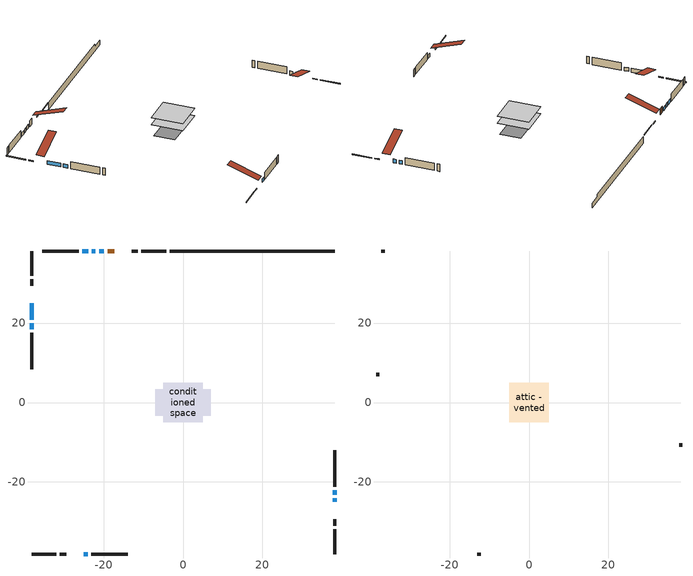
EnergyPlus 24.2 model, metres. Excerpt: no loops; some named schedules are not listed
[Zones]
conditioned space
 floor adiabatic (AdiabaticFloorConstruction): -4.95,-4.95 -4.95,4.95 4.95,4.95 4.95,-4.95 z0.82
 floor foundation (Slab1 construction): -7.04,-3.33 -7.04,3.33 7.04,3.33 7.04,-3.33 z-1.47
 wall outside (RimJoist1 construction): -4.24,38.15 -10.46,38.15 / -38.15,-38.15 -31.92,-38.15 / -38.15,38.15 -38.15,31.92 / 38.15,-38.15 38.15,-31.92 z0.82:1.12
 wall outside (RimJoist2 construction): -11.39,38.15 -12.94,38.15 / -30.99,-38.15 -29.45,-38.15 / -38.15,30.99 -38.15,29.45 / 38.15,-30.99 38.15,-29.45 z0.82:1.12
 wall outside (AdiabaticWallConstruction 1): -17.36,38.15 -18.98,38.15 z0.82:2.85
 wall outside (AdiabaticWallConstruction): 38.15,-25.02 38.15,-24.1 / 38.15,-23.17 38.15,-22.16 / -38.15,25.02 -38.15,20.82 / -19.91,38.15 -21.13,38.15 / -22.06,38.15 -22.98,38.15 / -25.02,-38.15 -24.01,-38.15 / -38.15,19.9 -38.15,18.5 / -23.91,38.15 -25.31,38.15 z0.82:2.04
 wall outside (Wall1 construction): -26.23,38.15 -35.42,38.15 / -23.08,-38.15 -13.9,-38.15 / -38.15,17.57 -38.15,8.38 / 38.15,-21.23 38.15,-12.04 z0.82:3.26
 wall foundation (FoundationWall1 construction): -3.31,38.15,-1.47 -3.31,38.15,0.82 34,38.15,0.82 34,38.15,0 38.15,38.15,0 38.15,38.15,-1.47
 window (WindowConstruction): 38.15,-25.02 38.15,-24.1 z0.82:2.04
 window (WindowConstruction 1): 38.15,-23.17 38.15,-22.16 z0.82:2.04
 window (WindowConstruction 2): -38.15,25.02 -38.15,20.83 z0.82:2.04
 window (WindowConstruction 3): -19.91,38.15 -21.13,38.15 z0.82:2.04
 window (WindowConstruction 4): -22.06,38.15 -22.98,38.15 z0.82:2.04
 window (WindowConstruction 5): -25.02,-38.15 -24.01,-38.15 z0.82:2.04
 window (WindowConstruction 6): -38.15,19.9 -38.15,18.5 z0.82:2.04
 window (WindowConstruction 7): -23.91,38.15 -25.31,38.15 z0.82:2.04
 door (Door): -17.36,38.15 -18.98,38.15 z0.82:2.85
 ceiling adiabatic (AdiabaticFloorConstruction): 4.95,-4.95 4.95,4.95 -4.95,4.95 -4.95,-4.95 z0.82
attic - vented
 floor to conditioned space (Floor1 construction Reversed): -5,-5 -5,5 5,5 5,-5 z3.26
 wall outside (Wall2 construction): -36.35,38.15 -37.22,38.15 / -12.97,-38.15 -12.1,-38.15 / -38.15,7.46 -38.15,6.59 / 38.15,-11.12 38.15,-10.25 z0.82:3.26
 roof outside (Roof1 construction): -16.43,38.15,3.26 -16.43,28.4,6.51 -13.86,28.4,6.51 -13.86,38.15,3.26; -25.95,-38.15,3.26 -25.95,-28.4,6.51 -28.52,-28.4,6.51 -28.52,-38.15,3.26; -38.15,25.95,3.26 -28.4,25.95,6.51 -28.4,28.52,6.51 -38.15,28.52,3.26; 38.15,-25.95,3.26 28.4,-25.95,6.51 28.4,-28.52,6.51 38.15,-28.52,3.26
[Building]
Building 1: Terrain=Suburbs
[Site:Location]
Saskatoon Intl AP_SK: Latitude {deg}=52.17; Longitude {deg}=-106.7; Time Zone {hr}=-6; Elevation {m}=504; Keep Site Location Information=Yes
[Site:GroundTemperature:Shallow]
-3.29371, -5.9198, -6.13011, -4.88389, 0.118965, 5.09852, 9.41553, 12.1502, 12.3826, 10.1583, 5.95142, 1.12462
[Site:WaterMainsTemperature]
Calculation Method=Schedule; Temperature Schedule=mains temperature schedule
[Material] Roughness=Rough; Thermal Absorptance=0.9
Name | Thickness {m} | Conductivity {W/m-K} | Density {kg/m3} | Specific Heat {J/kg-K} | Solar Absorptance | Visible Absorptance
asphalt or fiberglass shingles | 0.00635 | 0.162714 | 1121.4 | 1465.45 | 0.84 | 0.84
ceiling loosefill ins | 0.0846667 | 0.0480833 | 16.02 | 1046.75 | 0.7 | 0.7
ceiling stud and cavity | 0.1397 | 0.0800577 | 65.682 | 1177.47 | 0.7 | 0.7
concrete 4.0 in. | 0.1016 | 1.803125 | 2242.8 | 837.4 | 0.7 | 0.7
concrete 8.0 in. | 0.2032 | 1.803125 | 2242.8 | 837.4 | 0.7 | 0.7
door material | 0.04445 | 0.0451087 | 512.64 | 1214.23 | 0.7 | 0.7
exterior vertical ins | 0.011259 | 0.029427 | 32.04 | 1214.23 | 0.7 | 0.7
floor covering | 0.0127 | 0.0433444 | 54.468 | 1339.84 | 0.6 | 0.6
floor rigid ins; wall rigid ins | 0.512978 | 0.029427 | 32.04 | 1214.23 | 0.7 | 0.7
floor stud and cavity | 0.1397 | 1.75129 | 37.0049 | 1207.88 | 0.7 | 0.7
furniture material conditioned space 1 | 0.1524 | 0.115458 | 640.8 | 1214.23 | 0.6 | 0.6
gypsum board | 0.0127 | 0.160291 | 801 | 837.4 | 0.6 | 0.6
gypsum board 1 | 0.0127 | 0.160291 | 801 | 837.4 | 0.7 | 0.7
osb sheathing 0.5 in. | 0.0127 | 0.115458 | 512.64 | 1214.23 | 0.7 | 0.7
osb sheathing 0.75 in. | 0.01905 | 0.115458 | 512.64 | 1214.23 | 0.7 | 0.7
osb sheathing 2.0 in. | 0.0508 | 0.115458 | 512.64 | 1214.23 | 0.7 | 0.7
rim joist stud and cavity | 0.0508 | 0.0495211 | 125.044 | 1163.47 | 0.6 | 0.6
rim joist stud and cavity 1 | 0.0508 | 0.271007 | 50.32683 | 1063.81 | 0.6 | 0.6
wall stud and cavity | 0.1397 | 0.114651 | 139.0536 | 1170.24 | 0.7 | 0.7
wall stud and cavity 1 | 0.0889 | 6.1454 | 50.32683 | 1063.81 | 0.6 | 0.6
wall stud and cavity 2 | 0.0889 | 0.380278 | 52.3479 | 1209.89 | 0.7 | 0.7
wall stud and cavity 3 | 0.0889 | 0.391764 | 83.0341 | 1211.67 | 0.7 | 0.7
wood siding | 0.0254 | 0.102417 | 544.68 | 1172.36 | 0 | 0
wood siding 1 | 0.00254 | 0.102417 | 544.68 | 1172.36 | 0 | 0
wood siding 2; wood siding 3; wood siding 4 | 0.0254 | 0.102417 | 544.68 | 1172.36 | 0.7 | 0.7
[WindowMaterial:SimpleGlazingSystem]
Name | U-Factor {W/m2-K} | Solar Heat Gain Coefficient
WindowMaterial | 4.71671 | 0.61
WindowMaterial 1 | 4.64631 | 0.62
WindowMaterial 2 | 1.19976 | 0.54
WindowMaterial 3 | 2.92076 | 0.67
WindowMaterial 4 | 4.636087 | 0.62
WindowMaterial 5 | 4.9603 | 0.59
[Construction]
AdiabaticFloorConstruction: floor stud and cavity, floor rigid ins, osb sheathing 0.75 in., floor covering
AdiabaticWallConstruction: wood siding 3, wall rigid ins, wall stud and cavity 2, gypsum board
AdiabaticWallConstruction 1: wood siding 4, wall rigid ins, wall stud and cavity 2, gypsum board
Door: door material
Floor1 construction Reversed: gypsum board, ceiling stud and cavity, ceiling loosefill ins
FoundationWall1 construction: concrete 8.0 in., gypsum board 1
furniture construction conditioned space 1: furniture material conditioned space 1
PartitionWallConstruction: gypsum board, wall stud and cavity 3, gypsum board
RimJoist1 construction: wood siding 2, osb sheathing 2.0 in., rim joist stud and cavity
RimJoist2 construction: wood siding 2, rim joist stud and cavity 1
Roof1 construction: asphalt or fiberglass shingles
Slab1 construction: concrete 4.0 in.
Wall1 construction: wood siding, osb sheathing 0.5 in., wall stud and cavity, gypsum board
Wall2 construction: wood siding 1, wall stud and cavity 1
WindowConstruction; WindowConstruction 4: WindowMaterial
WindowConstruction 1: WindowMaterial 1
WindowConstruction 2: WindowMaterial 2
WindowConstruction 3: WindowMaterial 3
WindowConstruction 5: WindowMaterial 4
WindowConstruction 6; WindowConstruction 7: WindowMaterial 5
[Zone] Multiplier=1; Part of Total Floor Area=Yes
Name | Volume {m3}
attic - vented | 52.7521
conditioned space | 479.5
[Space]
Name | Zone | Volume {m3}
attic - vented 1 | attic - vented | 52.7521
conditioned space 1 | conditioned space | 479.5
[ZoneInfiltration:EffectiveLeakageArea]
infil attic - vented 1: Zone or Space=attic - vented 1; Schedule=Always On Discrete; Effective Air Leakage Area {cm2}=3430.63; Stack Coefficient=0.000395398; Wind Coefficient=1.3435e-05
[ZoneMixing]
whole house fan mix: Zone or Space=attic - vented; Schedule=Always On Continuous; Design Flow Rate Calculation Method=Flow/Zone; Design Flow Rate {m3/s}=0; Source Zone or Space=conditioned space
[SurfaceProperty:ExposedFoundationPerimeter]
Slab1: Exposed Perimeter Calculation Method=TotalExposedPerimeter; Total Exposed Perimeter {m}=41.453
[InternalMass] Zone or ZoneList=conditioned space; Space or SpaceList=conditioned space 1
Name | Construction | Surface Area {m2}
furniture mass conditioned space 1 | furniture construction conditioned space 1 | 76.7
partition wall mass | PartitionWallConstruction | 191.75
[Lights]
interior lighting: Zone or ZoneList or Space or SpaceList=conditioned space 1; Schedule=interior lighting schedule; Design Level Calculation Method=LightingLevel; Lighting Level {W}=343.2; Return Air Fraction=0; Fraction Radiant=0.6; Fraction Visible=0.2; Fraction Replaceable=1
[People]
occupants: Zone or ZoneList or Space or SpaceList=conditioned space 1; Number of People Schedule=occupants schedule; Number of People Calculation Method=People; Number of People=3; Fraction Radiant=0.314171; Sensible Heat Fraction=0.56303; Activity Level Schedule=occupants activity schedule; Carbon Dioxide Generation Rate {m3/s-W}=0; Enable ASHRAE 55 Comfort Warnings=No; Mean Radiant Temperature Calculation Type=EnclosureAveraged
[ElectricEquipment] Zone or ZoneList or Space or SpaceList=conditioned space 1; Design Level Calculation Method=EquipmentLevel
Name | Schedule | Design Level {W} | Fraction Latent | Fraction Radiant | Fraction Lost
clothes dryer | clothes dryer schedule | 140.772 | 0.015 | 0.081 | 0.85
clothes washer | clothes washer schedule | 32.1985 | 0.03 | 0.162 | 0.7
cooking range | cooking range schedule | 215.147 | 0.08 | 0.432 | 0.2
dishwasher | dishwasher schedule | 66.8632 | 0.3 | 0.18 | 0.4
fridge | fridge schedule | 72.9452 | 0 | 0.6 | 0
mech vent house fan | mech vent house fan schedule | 0 | 0 | 0 | 1
mech vent house fan cfis | mech vent house fan cfis schedule | 0 | 0 | 0 | 0
misc plug loads | misc plug loads schedule | 494.7 | 0.045 | 0.513 | 0.1
whole house fan | Always On Discrete | 0 | 0 | 0 | 1
[OtherEquipment] Zone or ZoneList or Space or SpaceList=conditioned space 1; Design Level Calculation Method=EquipmentLevel
Name | Fuel Type | Schedule | Design Level {W} | Fraction Latent | Fraction Radiant | Fraction Lost
clothes dryer 1 | Electricity | clothes dryer schedule | 0 | 0.015 | 0.081 | 0.85
cooking range 1 | Electricity | cooking range schedule | 0 | 0.08 | 0.432 | 0.2
general water use latent | None | general water use schedule | 62.594 | 1 | 0 | 0
general water use sensible | None | general water use schedule | -61.6891 | 0 | 0.6 | 0
mech vent house fan latent load | None | Always On Discrete | 0 | 1 | 0 | 0
mech vent house fan sensible load | None | Always On Discrete | 0 | 0 | 0 | 0
water heater energy adjustment1 | NaturalGas | Always On Discrete | 0.01 | 0 | 0 | 1
[ZoneInfiltration:DesignFlowRate] Zone or ZoneList or Space or SpaceList=conditioned space 1; Schedule=Always On Discrete; Design Flow Rate Calculation Method=Flow/Zone; Design Flow Rate {m3/s}=0
infil flow; natural vent flow; whole house fan flow
[AvailabilityManager:Scheduled]
furnace airloop Availability Manager: Schedule=Always On Discrete
[Foundation:Kiva]
Foundation Kiva 1: Initial Indoor Air Temperature {C}=21; Wall Height Above Grade {m}=0.820003; Wall Depth Below Slab {m}=0.2032; Custom Block Material Name 1=exterior vertical ins; Custom Block Depth 1 {m}=2.28999; Custom Block X Position 1 {m}=0.2159; Custom Block Z Position 1 {m}=0
[Foundation:Kiva:Settings]
Soil Conductivity {W/m-K}=0.849921; Soil Density {kg/m3}=1842.3; Soil Specific Heat {J/kg-K}=418.7; Ground Solar Absorptivity=0.9; Ground Thermal Absorptivity=0.9; Ground Surface Roughness {m}=0.03; Far-Field Width {m}=40; Deep-Ground Boundary Condition=ZeroFlux; Deep-Ground Depth {m}=40; Minimum Cell Dimension {m}=0.2; Maximum Cell Growth Coefficient=3; Simulation Timestep=Timestep
[Exterior:Lights]
exterior lighting: Schedule=exterior lighting schedule; Design Level {W}=75.6
[EnergyManagementSystem:GlobalVariable]
furnace_airloop_Fan_RTF
infil_program_Qfan
infil_program_Qinf
natural_vent_program_Qnv
natural_vent_program_Qwhf
[EnergyManagementSystem:Sensor]
Name | Output:Variable or Output:Meter Index Key | Output:Variable or Output:Meter
airflow_gain | infil flow | Infiltration Sensible Heat Gain Energy
airflow_gain_1 | natural vent flow | Infiltration Sensible Heat Gain Energy
airflow_gain_2 | whole house fan flow | Infiltration Sensible Heat Gain Energy
airflow_loss | infil flow | Infiltration Sensible Heat Loss Energy
airflow_loss_1 | natural vent flow | Infiltration Sensible Heat Loss Energy
airflow_loss_2 | whole house fan flow | Infiltration Sensible Heat Loss Energy
clg_load_cond |  | Cooling:EnergyTransfer:Zone:CONDITIONED SPACE
clg_sp_s; clg_sp_s_1 | cooling setpoint | Schedule Value
clothes_dryer_exhaust_0_sch_s | clothes dryer exhaust 0 schedule | Schedule Value
cool_season | cooling season schedule | Schedule Value
htg_load_cond |  | Heating:EnergyTransfer:Zone:CONDITIONED SPACE
htg_sp_s; htg_sp_s_1 | heating setpoint | Schedule Value
ig_ee_conv | clothes dryer | Electric Equipment Convective Heating Energy
ig_ee_conv_2 | cooking range | Electric Equipment Convective Heating Energy
ig_ee_conv_4 | fridge | Electric Equipment Convective Heating Energy
ig_ee_conv_5 | misc plug loads | Electric Equipment Convective Heating Energy
ig_ee_conv_6 | whole house fan | Electric Equipment Convective Heating Energy
ig_ee_rad | clothes dryer | Electric Equipment Radiant Heating Energy
ig_ee_rad_2 | cooking range | Electric Equipment Radiant Heating Energy
ig_ee_rad_4 | fridge | Electric Equipment Radiant Heating Energy
ig_ee_rad_5 | misc plug loads | Electric Equipment Radiant Heating Energy
ig_ee_rad_6 | whole house fan | Electric Equipment Radiant Heating Energy
ig_lgt_conv | interior lighting | Lights Convective Heating Energy
ig_lgt_rad | interior lighting | Lights Radiant Heating Energy
ig_lgt_vis | interior lighting | Lights Visible Radiation Heating Energy
ig_oe_conv | clothes dryer 1 | Other Equipment Convective Heating Energy
ig_oe_conv_1 | cooking range 1 | Other Equipment Convective Heating Energy
ig_oe_conv_2 | general water use latent | Other Equipment Convective Heating Energy
ig_oe_conv_3 | general water use sensible | Other Equipment Convective Heating Energy
ig_oe_conv_4 | water heater energy adjustment1 | Other Equipment Convective Heating Energy
ig_oe_rad | clothes dryer 1 | Other Equipment Radiant Heating Energy
ig_oe_rad_1 | cooking range 1 | Other Equipment Radiant Heating Energy
ig_oe_rad_2 | general water use latent | Other Equipment Radiant Heating Energy
ig_oe_rad_3 | general water use sensible | Other Equipment Radiant Heating Energy
ig_oe_rad_4 | water heater energy adjustment1 | Other Equipment Radiant Heating Energy
ig_ppl_conv | occupants | People Convective Heating Energy
ig_ppl_rad | occupants | People Radiant Heating Energy
im_conv | furniture mass conditioned space 1 | Surface Inside Face Convection Heat Gain Energy
im_conv_1 | partition wall mass | Surface Inside Face Convection Heat Gain Energy
im_ig | furniture mass conditioned space 1 | Surface Inside Face Internal Gains Radiation Heat Gain Energy
im_ig_1 | partition wall mass | Surface Inside Face Internal Gains Radiation Heat Gain Energy
im_lgt | furniture mass conditioned space 1 | Surface Inside Face Lights Radiation Heat Gain Energy
im_lgt_1 | partition wall mass | Surface Inside Face Lights Radiation Heat Gain Energy
im_sol | furniture mass conditioned space 1 | Surface Inside Face Solar Radiation Heat Gain Energy
im_sol_1 | partition wall mass | Surface Inside Face Solar Radiation Heat Gain Energy
im_surf | furniture mass conditioned space 1 | Surface Inside Face Net Surface Thermal Radiation Heat Gain Energy
im_surf_1 | partition wall mass | Surface Inside Face Net Surface Thermal Radiation Heat Gain Energy
mv_conv | mech vent house fan | Electric Equipment Convective Heating Energy
mv_conv_1 | mech vent house fan cfis | Electric Equipment Convective Heating Energy
mv_conv_2 | mech vent house fan latent load | Other Equipment Convective Heating Energy
mv_conv_3 | mech vent house fan sensible load | Other Equipment Convective Heating Energy
mv_rad | mech vent house fan | Electric Equipment Radiant Heating Energy
mv_rad_1 | mech vent house fan cfis | Electric Equipment Radiant Heating Energy
mv_rad_2 | mech vent house fan latent load | Other Equipment Radiant Heating Energy
mv_rad_3 | mech vent house fan sensible load | Other Equipment Radiant Heating Energy
natural_vent_s | natural vent schedule | Schedule Value
out_pb_s |  | Site Outdoor Air Barometric Pressure
out_wt_s |  | Site Outdoor Air Humidity Ratio
site_vw_s |  | Site Wind Speed
ss_back_out | Window1 | Surface Window Shortwave from Zone Back Out Window Heat Transfer Rate
ss_back_out_1 | Window2 | Surface Window Shortwave from Zone Back Out Window Heat Transfer Rate
ss_back_out_2 | Window3 | Surface Window Shortwave from Zone Back Out Window Heat Transfer Rate
ss_back_out_3 | Window4 | Surface Window Shortwave from Zone Back Out Window Heat Transfer Rate
ss_back_out_4 | Window5 | Surface Window Shortwave from Zone Back Out Window Heat Transfer Rate
ss_back_out_5 | Window6 | Surface Window Shortwave from Zone Back Out Window Heat Transfer Rate
ss_back_out_6 | Window7 | Surface Window Shortwave from Zone Back Out Window Heat Transfer Rate
ss_back_out_7 | Window9 | Surface Window Shortwave from Zone Back Out Window Heat Transfer Rate
ss_conv | Door1 | Surface Inside Face Convection Heat Gain Energy
ss_conv_1 | Window1 | Surface Inside Face Convection Heat Gain Energy
ss_conv_2 | Window2 | Surface Inside Face Convection Heat Gain Energy
ss_conv_3 | Window3 | Surface Inside Face Convection Heat Gain Energy
ss_conv_4 | Window4 | Surface Inside Face Convection Heat Gain Energy
ss_conv_5 | Window5 | Surface Inside Face Convection Heat Gain Energy
ss_conv_6 | Window6 | Surface Inside Face Convection Heat Gain Energy
ss_conv_7 | Window7 | Surface Inside Face Convection Heat Gain Energy
ss_conv_8 | Window9 | Surface Inside Face Convection Heat Gain Energy
ss_ig | Door1 | Surface Inside Face Internal Gains Radiation Heat Gain Energy
ss_ig_1 | Window1 | Surface Inside Face Internal Gains Radiation Heat Gain Energy
ss_ig_2 | Window2 | Surface Inside Face Internal Gains Radiation Heat Gain Energy
ss_ig_3 | Window3 | Surface Inside Face Internal Gains Radiation Heat Gain Energy
ss_ig_4 | Window4 | Surface Inside Face Internal Gains Radiation Heat Gain Energy
ss_ig_5 | Window5 | Surface Inside Face Internal Gains Radiation Heat Gain Energy
ss_ig_6 | Window6 | Surface Inside Face Internal Gains Radiation Heat Gain Energy
ss_ig_7 | Window7 | Surface Inside Face Internal Gains Radiation Heat Gain Energy
ss_ig_8 | Window9 | Surface Inside Face Internal Gains Radiation Heat Gain Energy
ss_lgt | Door1 | Surface Inside Face Lights Radiation Heat Gain Energy
ss_sol | Door1 | Surface Inside Face Solar Radiation Heat Gain Energy
ss_surf | Door1 | Surface Inside Face Net Surface Thermal Radiation Heat Gain Energy
ss_surf_1 | Window1 | Surface Inside Face Net Surface Thermal Radiation Heat Gain Energy
ss_surf_2 | Window2 | Surface Inside Face Net Surface Thermal Radiation Heat Gain Energy
ss_surf_3 | Window3 | Surface Inside Face Net Surface Thermal Radiation Heat Gain Energy
ss_surf_4 | Window4 | Surface Inside Face Net Surface Thermal Radiation Heat Gain Energy
ss_surf_5 | Window5 | Surface Inside Face Net Surface Thermal Radiation Heat Gain Energy
ss_surf_6 | Window6 | Surface Inside Face Net Surface Thermal Radiation Heat Gain Energy
ss_surf_7 | Window7 | Surface Inside Face Net Surface Thermal Radiation Heat Gain Energy
ss_surf_8 | Window9 | Surface Inside Face Net Surface Thermal Radiation Heat Gain Energy
ss_trans_in | Window1 | Surface Window Transmitted Solar Radiation Rate
ss_trans_in_1 | Window2 | Surface Window Transmitted Solar Radiation Rate
ss_trans_in_2 | Window3 | Surface Window Transmitted Solar Radiation Rate
ss_trans_in_3 | Window4 | Surface Window Transmitted Solar Radiation Rate
ss_trans_in_4 | Window5 | Surface Window Transmitted Solar Radiation Rate
ss_trans_in_5 | Window6 | Surface Window Transmitted Solar Radiation Rate
ss_trans_in_6 | Window7 | Surface Window Transmitted Solar Radiation Rate
ss_trans_in_7 | Window9 | Surface Window Transmitted Solar Radiation Rate
ss_trans_out | Window1 | Surface Inside Face Initial Transmitted Diffuse Transmitted Out Window Solar Radiation Rate
ss_trans_out_1 | Window2 | Surface Inside Face Initial Transmitted Diffuse Transmitted Out Window Solar Radiation Rate
ss_trans_out_2 | Window3 | Surface Inside Face Initial Transmitted Diffuse Transmitted Out Window Solar Radiation Rate
ss_trans_out_3 | Window4 | Surface Inside Face Initial Transmitted Diffuse Transmitted Out Window Solar Radiation Rate
ss_trans_out_4 | Window5 | Surface Inside Face Initial Transmitted Diffuse Transmitted Out Window Solar Radiation Rate
ss_trans_out_5 | Window6 | Surface Inside Face Initial Transmitted Diffuse Transmitted Out Window Solar Radiation Rate
ss_trans_out_6 | Window7 | Surface Inside Face Initial Transmitted Diffuse Transmitted Out Window Solar Radiation Rate
ss_trans_out_7 | Window9 | Surface Inside Face Initial Transmitted Diffuse Transmitted Out Window Solar Radiation Rate
s_conv | Floor1 | Surface Inside Face Convection Heat Gain Energy
s_conv_1 | FoundationWall1 | Surface Inside Face Convection Heat Gain Energy
s_conv_10 | RimJoist2:270 | Surface Inside Face Convection Heat Gain Energy
s_conv_11 | RimJoist2:90 | Surface Inside Face Convection Heat Gain Energy
s_conv_12 | Slab1 | Surface Inside Face Convection Heat Gain Energy
s_conv_13 | Wall1:0 | Surface Inside Face Convection Heat Gain Energy
s_conv_14 | Wall1:180 | Surface Inside Face Convection Heat Gain Energy
s_conv_15 | Wall1:270 | Surface Inside Face Convection Heat Gain Energy
s_conv_16 | Wall1:90 | Surface Inside Face Convection Heat Gain Energy
s_conv_2 | inferred conditioned ceiling | Surface Inside Face Convection Heat Gain Energy
s_conv_3 | inferred conditioned floor | Surface Inside Face Convection Heat Gain Energy
s_conv_4 | RimJoist1:0 | Surface Inside Face Convection Heat Gain Energy
s_conv_5 | RimJoist1:180 | Surface Inside Face Convection Heat Gain Energy
s_conv_6 | RimJoist1:270 | Surface Inside Face Convection Heat Gain Energy
s_conv_7 | RimJoist1:90 | Surface Inside Face Convection Heat Gain Energy
s_conv_8 | RimJoist2:0 | Surface Inside Face Convection Heat Gain Energy
s_conv_9 | RimJoist2:180 | Surface Inside Face Convection Heat Gain Energy
s_ig | Floor1 | Surface Inside Face Internal Gains Radiation Heat Gain Energy
s_ig_1 | FoundationWall1 | Surface Inside Face Internal Gains Radiation Heat Gain Energy
s_ig_10 | RimJoist2:270 | Surface Inside Face Internal Gains Radiation Heat Gain Energy
s_ig_11 | RimJoist2:90 | Surface Inside Face Internal Gains Radiation Heat Gain Energy
s_ig_12 | Slab1 | Surface Inside Face Internal Gains Radiation Heat Gain Energy
s_ig_13 | Wall1:0 | Surface Inside Face Internal Gains Radiation Heat Gain Energy
s_ig_14 | Wall1:180 | Surface Inside Face Internal Gains Radiation Heat Gain Energy
s_ig_15 | Wall1:270 | Surface Inside Face Internal Gains Radiation Heat Gain Energy
s_ig_16 | Wall1:90 | Surface Inside Face Internal Gains Radiation Heat Gain Energy
s_ig_2 | inferred conditioned ceiling | Surface Inside Face Internal Gains Radiation Heat Gain Energy
s_ig_3 | inferred conditioned floor | Surface Inside Face Internal Gains Radiation Heat Gain Energy
s_ig_4 | RimJoist1:0 | Surface Inside Face Internal Gains Radiation Heat Gain Energy
s_ig_5 | RimJoist1:180 | Surface Inside Face Internal Gains Radiation Heat Gain Energy
s_ig_6 | RimJoist1:270 | Surface Inside Face Internal Gains Radiation Heat Gain Energy
s_ig_7 | RimJoist1:90 | Surface Inside Face Internal Gains Radiation Heat Gain Energy
s_ig_8 | RimJoist2:0 | Surface Inside Face Internal Gains Radiation Heat Gain Energy
s_ig_9 | RimJoist2:180 | Surface Inside Face Internal Gains Radiation Heat Gain Energy
s_lgt | Floor1 | Surface Inside Face Lights Radiation Heat Gain Energy
s_lgt_1 | FoundationWall1 | Surface Inside Face Lights Radiation Heat Gain Energy
s_lgt_10 | RimJoist2:270 | Surface Inside Face Lights Radiation Heat Gain Energy
s_lgt_11 | RimJoist2:90 | Surface Inside Face Lights Radiation Heat Gain Energy
s_lgt_12 | Slab1 | Surface Inside Face Lights Radiation Heat Gain Energy
s_lgt_13 | Wall1:0 | Surface Inside Face Lights Radiation Heat Gain Energy
s_lgt_14 | Wall1:180 | Surface Inside Face Lights Radiation Heat Gain Energy
s_lgt_15 | Wall1:270 | Surface Inside Face Lights Radiation Heat Gain Energy
s_lgt_16 | Wall1:90 | Surface Inside Face Lights Radiation Heat Gain Energy
s_lgt_2 | inferred conditioned ceiling | Surface Inside Face Lights Radiation Heat Gain Energy
s_lgt_3 | inferred conditioned floor | Surface Inside Face Lights Radiation Heat Gain Energy
s_lgt_4 | RimJoist1:0 | Surface Inside Face Lights Radiation Heat Gain Energy
s_lgt_5 | RimJoist1:180 | Surface Inside Face Lights Radiation Heat Gain Energy
s_lgt_6 | RimJoist1:270 | Surface Inside Face Lights Radiation Heat Gain Energy
s_lgt_7 | RimJoist1:90 | Surface Inside Face Lights Radiation Heat Gain Energy
s_lgt_8 | RimJoist2:0 | Surface Inside Face Lights Radiation Heat Gain Energy
s_lgt_9 | RimJoist2:180 | Surface Inside Face Lights Radiation Heat Gain Energy
s_sol | Floor1 | Surface Inside Face Solar Radiation Heat Gain Energy
s_sol_1 | FoundationWall1 | Surface Inside Face Solar Radiation Heat Gain Energy
s_sol_10 | RimJoist2:270 | Surface Inside Face Solar Radiation Heat Gain Energy
s_sol_11 | RimJoist2:90 | Surface Inside Face Solar Radiation Heat Gain Energy
s_sol_12 | Slab1 | Surface Inside Face Solar Radiation Heat Gain Energy
s_sol_13 | Wall1:0 | Surface Inside Face Solar Radiation Heat Gain Energy
s_sol_14 | Wall1:180 | Surface Inside Face Solar Radiation Heat Gain Energy
s_sol_15 | Wall1:270 | Surface Inside Face Solar Radiation Heat Gain Energy
s_sol_16 | Wall1:90 | Surface Inside Face Solar Radiation Heat Gain Energy
s_sol_2 | inferred conditioned ceiling | Surface Inside Face Solar Radiation Heat Gain Energy
s_sol_3 | inferred conditioned floor | Surface Inside Face Solar Radiation Heat Gain Energy
s_sol_4 | RimJoist1:0 | Surface Inside Face Solar Radiation Heat Gain Energy
s_sol_5 | RimJoist1:180 | Surface Inside Face Solar Radiation Heat Gain Energy
s_sol_6 | RimJoist1:270 | Surface Inside Face Solar Radiation Heat Gain Energy
s_sol_7 | RimJoist1:90 | Surface Inside Face Solar Radiation Heat Gain Energy
s_sol_8 | RimJoist2:0 | Surface Inside Face Solar Radiation Heat Gain Energy
s_sol_9 | RimJoist2:180 | Surface Inside Face Solar Radiation Heat Gain Energy
s_surf | Floor1 | Surface Inside Face Net Surface Thermal Radiation Heat Gain Energy
